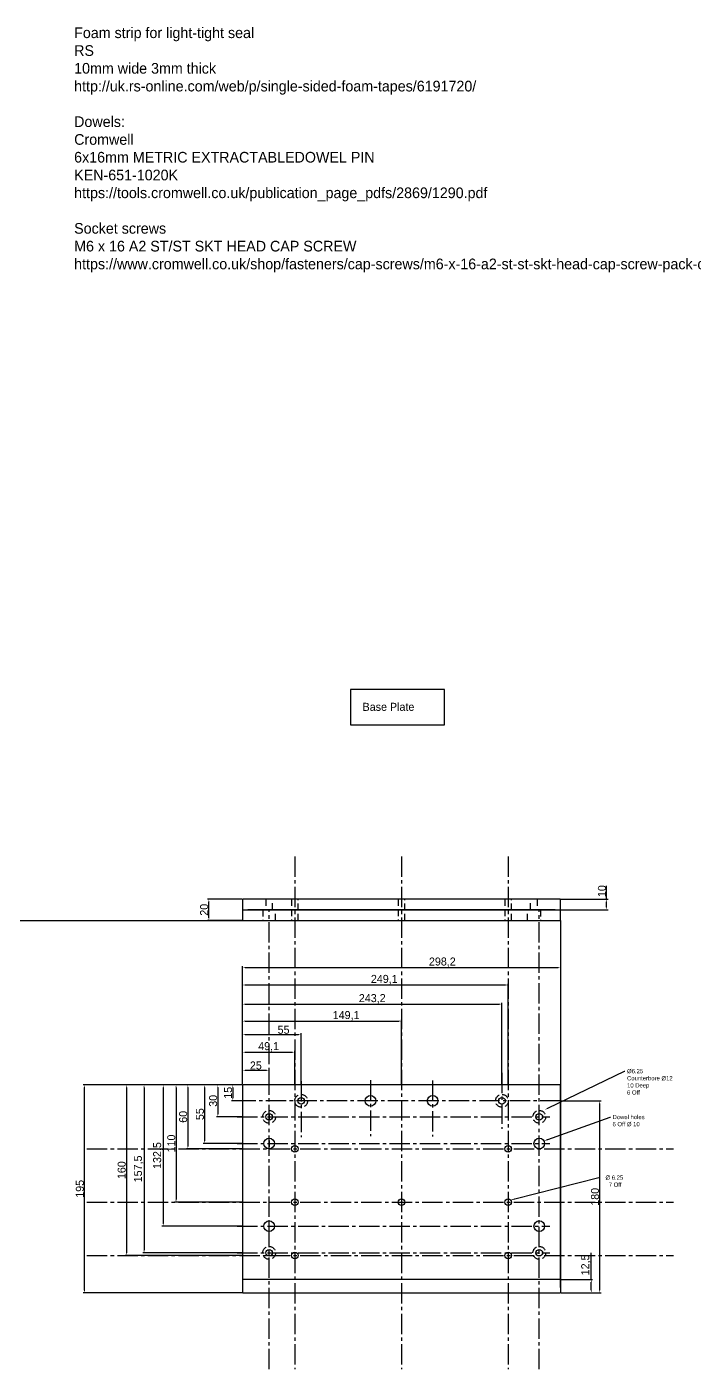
# Model space of a CAD drawing. Header units: millimetres. Extents: x -2438 to 7650, y -2358 to 2460.
# Drawn here: x -259 to 366, y -162 to 1096 of the extents above; entities that cross this region are included whole.
import ezdxf
from ezdxf import colors
from ezdxf.entities.mleader import LeaderData, LeaderLine
from ezdxf.math import Vec2, Vec3

# ---------------------------------------------------------------- set-up
doc = ezdxf.new("R2010")
doc.units = ezdxf.units.MM
doc.linetypes.add('CENTER2', pattern=[28.575, 19.05, -3.175, 3.175, -3.175])
doc.linetypes.add('DASHED2', pattern=[9.525, 6.35, -3.175])
for name, color, linetype in [('Centre', 7, 'CENTER2'), ('Dimension', 1, 'Continuous'), ('Hidden small', 140, 'DASHED2')]:
    doc.layers.add(name, color=color, linetype=linetype)
doc.dimstyles.new('ISO-25', dxfattribs={"dimtxt": 7.5, "dimasz": 2.5, "dimexe": 1.25, "dimexo": 0.625, "dimtad": 1, "dimtxsty": 'Standard', "dimcen": 2.5, "dimadec": 0, "dimazin": 0, "dimtfac": 1, "dimtmove": 0, "dimatfit": 3, "dimfxl": 1, "dimarcsym": 0})

# ---------------------------------------------------------------- blocks, each defined once
blk = doc.blocks.new('*D1')
at = {"layer": 'Defpoints', "color": 0, "transparency": 16777216}
for p in [(241, 278.2), (284.1, 278.2), (241, 268.2)]:
    blk.add_point(p, dxfattribs=at)
at = {"layer": 'Dimension', "color": 0, "lineweight": -2, "transparency": 16777216}
for p, q in [((284.1, 278.2), (284.1, 290.7)), ((241.6, 278.2), (285.4, 278.2)), ((241.6, 268.2), (285.4, 268.2)), ((284.1, 270.7), (284.1, 275.7))]:
    blk.add_line(p, q, dxfattribs=at)
at = {"layer": 'Dimension', "color": 0, "transparency": 16777216}
for points in [[(283.7, 275.7), (284.5, 275.7), (284.1, 278.2)], [(283.7, 270.7), (284.5, 270.7), (284.1, 268.2)]]:
    blk.add_solid(points, dxfattribs=at)
at = {"layer": 'Dimension', "color": 0, "transparency": 16777216, "insert": (279.7, 285.7), "char_height": 7.5, "attachment_point": 5, "rotation": 90}
blk.add_mtext('10', dxfattribs=at)
blk = doc.blocks.new('*D2')
at = {"layer": 'Defpoints', "color": 0, "transparency": 16777216}
for p in [(-88.7, 278.2), (-57.3, 278.2), (-57.3, 258.2)]:
    blk.add_point(p, dxfattribs=at)
at = {"layer": 'Dimension', "color": 0, "lineweight": -2, "transparency": 16777216}
for p, q in [((-57.9, 278.2), (-89.9, 278.2)), ((-88.7, 260.7), (-88.7, 275.7)), ((-57.9, 258.2), (-89.9, 258.2))]:
    blk.add_line(p, q, dxfattribs=at)
at = {"layer": 'Dimension', "color": 0, "transparency": 16777216}
for points in [[(-89.1, 275.7), (-88.3, 275.7), (-88.7, 278.2)], [(-89.1, 260.7), (-88.3, 260.7), (-88.7, 258.2)]]:
    blk.add_solid(points, dxfattribs=at)
at = {"layer": 'Dimension', "color": 0, "transparency": 16777216, "insert": (-93.1, 268.2), "char_height": 7.5, "attachment_point": 5, "rotation": 90}
blk.add_mtext('20', dxfattribs=at)
blk = doc.blocks.new('*D57')
at = {"layer": 'Defpoints', "color": 0, "transparency": 16777216}
for p in [(-32.2, 117.8), (-57.2, 104.1), (-32.2, 104.1)]:
    blk.add_point(p, dxfattribs=at)
at = {"layer": 'Dimension', "color": 0, "lineweight": -2, "transparency": 16777216}
for p, q in [((-57.2, 104.7), (-57.2, 119.1)), ((-54.7, 117.8), (-34.7, 117.8)), ((-32.2, 104.7), (-32.2, 119.1))]:
    blk.add_line(p, q, dxfattribs=at)
at = {"layer": 'Dimension', "color": 0, "transparency": 16777216}
for points in [[(-54.7, 118.2), (-54.7, 117.4), (-57.2, 117.8)], [(-34.7, 118.2), (-34.7, 117.4), (-32.2, 117.8)]]:
    blk.add_solid(points, dxfattribs=at)
at = {"layer": 'Dimension', "color": 0, "transparency": 16777216, "insert": (-44.7, 122.2), "char_height": 7.5, "attachment_point": 5}
blk.add_mtext('25', dxfattribs=at)
blk = doc.blocks.new('*D58')
at = {"layer": 'Defpoints', "color": 0, "transparency": 16777216}
for p in [(-8.1, 134.7), (-57.2, 104.1), (-8.1, 104.1)]:
    blk.add_point(p, dxfattribs=at)
at = {"layer": 'Dimension', "color": 0, "lineweight": -2, "transparency": 16777216}
for p, q in [((-57.2, 104.7), (-57.2, 136)), ((-54.7, 134.7), (-10.6, 134.7)), ((-8.1, 104.7), (-8.1, 136))]:
    blk.add_line(p, q, dxfattribs=at)
at = {"layer": 'Dimension', "color": 0, "transparency": 16777216}
for points in [[(-54.7, 135.1), (-54.7, 134.3), (-57.2, 134.7)], [(-10.6, 135.1), (-10.6, 134.3), (-8.1, 134.7)]]:
    blk.add_solid(points, dxfattribs=at)
at = {"layer": 'Dimension', "color": 0, "transparency": 16777216, "insert": (-32.7, 139.7), "char_height": 7.5, "attachment_point": 5}
blk.add_mtext('49,1', dxfattribs=at)
blk = doc.blocks.new('*D59')
at = {"layer": 'Defpoints', "color": 0, "transparency": 16777216}
for p in [(91.9, 163.8), (-57.2, 104.1), (91.9, 104.1)]:
    blk.add_point(p, dxfattribs=at)
at = {"layer": 'Dimension', "color": 0, "lineweight": -2, "transparency": 16777216}
for p, q in [((-57.2, 104.7), (-57.2, 165.1)), ((-54.7, 163.8), (89.4, 163.8)), ((91.9, 104.7), (91.9, 165.1))]:
    blk.add_line(p, q, dxfattribs=at)
at = {"layer": 'Dimension', "color": 0, "transparency": 16777216}
for points in [[(-54.7, 164.3), (-54.7, 163.4), (-57.2, 163.8)], [(89.4, 164.3), (89.4, 163.4), (91.9, 163.8)]]:
    blk.add_solid(points, dxfattribs=at)
at = {"layer": 'Dimension', "color": 0, "transparency": 16777216, "insert": (39.9, 168.8), "char_height": 7.5, "attachment_point": 5}
blk.add_mtext('149,1', dxfattribs=at)
blk = doc.blocks.new('*D60')
at = {"layer": 'Defpoints', "color": 0, "transparency": 16777216}
for p in [(191.9, 197.7), (-57.2, 104.1), (191.9, 104.1)]:
    blk.add_point(p, dxfattribs=at)
at = {"layer": 'Dimension', "color": 0, "lineweight": -2, "transparency": 16777216}
for p, q in [((-57.2, 104.7), (-57.2, 198.9)), ((-54.7, 197.7), (189.4, 197.7)), ((191.9, 104.7), (191.9, 198.9))]:
    blk.add_line(p, q, dxfattribs=at)
at = {"layer": 'Dimension', "color": 0, "transparency": 16777216}
for points in [[(-54.7, 198.1), (-54.7, 197.2), (-57.2, 197.7)], [(189.4, 198.1), (189.4, 197.2), (191.9, 197.7)]]:
    blk.add_solid(points, dxfattribs=at)
at = {"layer": 'Dimension', "color": 0, "transparency": 16777216, "insert": (75.7, 202.7), "char_height": 7.5, "attachment_point": 5}
blk.add_mtext('249,1', dxfattribs=at)
blk = doc.blocks.new('*D67')
at = {"layer": 'Defpoints', "color": 0, "transparency": 16777216}
for p in [(241, 214), (-57.2, 104.1), (241, 104.1)]:
    blk.add_point(p, dxfattribs=at)
at = {"layer": 'Dimension', "color": 0, "lineweight": -2, "transparency": 16777216}
for p, q in [((-57.2, 104.7), (-57.2, 215.2)), ((-54.7, 214), (238.5, 214)), ((241, 104.7), (241, 215.2))]:
    blk.add_line(p, q, dxfattribs=at)
at = {"layer": 'Dimension', "color": 0, "transparency": 16777216}
for points in [[(-54.7, 214.4), (-54.7, 213.6), (-57.2, 214)], [(238.5, 214.4), (238.5, 213.6), (241, 214)]]:
    blk.add_solid(points, dxfattribs=at)
at = {"layer": 'Dimension', "color": 0, "transparency": 16777216, "insert": (130.1, 219), "char_height": 7.5, "attachment_point": 5}
blk.add_mtext('298,2', dxfattribs=at)
blk = doc.blocks.new('*D69')
at = {"layer": 'Defpoints', "color": 0, "transparency": 16777216}
for p in [(241, 89.1), (277.6, 89.1), (241, -90.9)]:
    blk.add_point(p, dxfattribs=at)
at = {"layer": 'Dimension', "color": 0, "lineweight": -2, "transparency": 16777216}
for p, q in [((241.6, 89.1), (278.9, 89.1)), ((277.6, -88.4), (277.6, 86.6)), ((241.6, -90.9), (278.9, -90.9))]:
    blk.add_line(p, q, dxfattribs=at)
at = {"layer": 'Dimension', "color": 0, "transparency": 16777216}
for points in [[(277.2, 86.6), (278, 86.6), (277.6, 89.1)], [(277.2, -88.4), (278, -88.4), (277.6, -90.9)]]:
    blk.add_solid(points, dxfattribs=at)
at = {"layer": 'Dimension', "color": 0, "transparency": 16777216, "insert": (273.2, -0.9), "char_height": 7.5, "attachment_point": 5, "rotation": 90}
blk.add_mtext('180', dxfattribs=at)
blk = doc.blocks.new('*D71')
at = {"layer": 'Defpoints', "color": 0, "transparency": 16777216}
for p in [(-205.2, 104.1), (-57.2, 104.1), (-57.2, -90.9)]:
    blk.add_point(p, dxfattribs=at)
at = {"layer": 'Dimension', "color": 0, "lineweight": -2, "transparency": 16777216}
for p, q in [((-57.8, 104.1), (-206.5, 104.1)), ((-205.2, -88.4), (-205.2, 101.6)), ((-57.8, -90.9), (-206.5, -90.9))]:
    blk.add_line(p, q, dxfattribs=at)
at = {"layer": 'Dimension', "color": 0, "transparency": 16777216}
for points in [[(-205.7, 101.6), (-204.8, 101.6), (-205.2, 104.1)], [(-205.7, -88.4), (-204.8, -88.4), (-205.2, -90.9)]]:
    blk.add_solid(points, dxfattribs=at)
at = {"layer": 'Dimension', "color": 0, "transparency": 16777216, "insert": (-209.6, 6.6), "char_height": 7.5, "attachment_point": 5, "rotation": 90}
blk.add_mtext('195', dxfattribs=at)
blk = doc.blocks.new('*D72')
at = {"layer": 'Defpoints', "color": 0, "transparency": 16777216}
for p in [(241, -78.4), (269.7, -78.4), (241, -90.9)]:
    blk.add_point(p, dxfattribs=at)
at = {"layer": 'Dimension', "color": 0, "lineweight": -2, "transparency": 16777216}
for p, q in [((269.7, -78.4), (269.7, -53.4)), ((241.6, -78.4), (270.9, -78.4)), ((269.7, -88.4), (269.7, -80.9)), ((241.6, -90.9), (270.9, -90.9))]:
    blk.add_line(p, q, dxfattribs=at)
at = {"layer": 'Dimension', "color": 0, "transparency": 16777216}
for points in [[(269.3, -80.9), (270.1, -80.9), (269.7, -78.4)], [(269.3, -88.4), (270.1, -88.4), (269.7, -90.9)]]:
    blk.add_solid(points, dxfattribs=at)
at = {"layer": 'Dimension', "color": 0, "transparency": 16777216, "insert": (264.7, -64.7), "char_height": 7.5, "attachment_point": 5, "rotation": 90}
blk.add_mtext('12,5', dxfattribs=at)
blk = doc.blocks.new('*D73')
at = {"layer": 'Defpoints', "color": 0, "transparency": 16777216}
for p in [(-57.2, 104.1), (-66.3, 89.1), (-57.2, 89.1)]:
    blk.add_point(p, dxfattribs=at)
at = {"layer": 'Dimension', "color": 0, "lineweight": -2, "transparency": 16777216}
for p, q in [((-57.8, 104.1), (-67.5, 104.1)), ((-66.3, 101.6), (-66.3, 91.6)), ((-57.8, 89.1), (-67.5, 89.1))]:
    blk.add_line(p, q, dxfattribs=at)
at = {"layer": 'Dimension', "color": 0, "transparency": 16777216}
for points in [[(-66.7, 101.6), (-65.9, 101.6), (-66.3, 104.1)], [(-66.7, 91.6), (-65.9, 91.6), (-66.3, 89.1)]]:
    blk.add_solid(points, dxfattribs=at)
at = {"layer": 'Dimension', "color": 0, "transparency": 16777216, "insert": (-70.7, 96.6), "char_height": 7.5, "attachment_point": 5, "rotation": 90}
blk.add_mtext('15', dxfattribs=at)
blk = doc.blocks.new('*D74')
at = {"layer": 'Defpoints', "color": 0, "transparency": 16777216}
for p in [(-57.2, 104.1), (-80.3, 74.1), (-57.2, 74.1)]:
    blk.add_point(p, dxfattribs=at)
at = {"layer": 'Dimension', "color": 0, "lineweight": -2, "transparency": 16777216}
for p, q in [((-57.8, 104.1), (-81.6, 104.1)), ((-80.3, 101.6), (-80.3, 76.6)), ((-57.8, 74.1), (-81.6, 74.1))]:
    blk.add_line(p, q, dxfattribs=at)
at = {"layer": 'Dimension', "color": 0, "transparency": 16777216}
for points in [[(-80.7, 101.6), (-79.9, 101.6), (-80.3, 104.1)], [(-80.7, 76.6), (-79.9, 76.6), (-80.3, 74.1)]]:
    blk.add_solid(points, dxfattribs=at)
at = {"layer": 'Dimension', "color": 0, "transparency": 16777216, "insert": (-84.7, 89.1), "char_height": 7.5, "attachment_point": 5, "rotation": 90}
blk.add_mtext('30', dxfattribs=at)
blk = doc.blocks.new('*D75')
at = {"layer": 'Defpoints', "color": 0, "transparency": 16777216}
for p in [(-57.2, 104.1), (-92.7, 49.1), (-57.2, 49.1)]:
    blk.add_point(p, dxfattribs=at)
at = {"layer": 'Dimension', "color": 0, "lineweight": -2, "transparency": 16777216}
for p, q in [((-57.8, 104.1), (-94, 104.1)), ((-92.7, 101.6), (-92.7, 51.6)), ((-57.8, 49.1), (-94, 49.1))]:
    blk.add_line(p, q, dxfattribs=at)
at = {"layer": 'Dimension', "color": 0, "transparency": 16777216}
for points in [[(-93.1, 101.6), (-92.3, 101.6), (-92.7, 104.1)], [(-93.1, 51.6), (-92.3, 51.6), (-92.7, 49.1)]]:
    blk.add_solid(points, dxfattribs=at)
at = {"layer": 'Dimension', "color": 0, "transparency": 16777216, "insert": (-97.1, 76.6), "char_height": 7.5, "attachment_point": 5, "rotation": 90}
blk.add_mtext('55', dxfattribs=at)
blk = doc.blocks.new('*D76')
at = {"layer": 'Defpoints', "color": 0, "transparency": 16777216}
for p in [(-57.2, 104.1), (-108.4, 44.1), (-57.2, 44.1)]:
    blk.add_point(p, dxfattribs=at)
at = {"layer": 'Dimension', "color": 0, "lineweight": -2, "transparency": 16777216}
for p, q in [((-57.8, 104.1), (-109.6, 104.1)), ((-108.4, 101.6), (-108.4, 46.6)), ((-57.8, 44.1), (-109.6, 44.1))]:
    blk.add_line(p, q, dxfattribs=at)
at = {"layer": 'Dimension', "color": 0, "transparency": 16777216}
for points in [[(-108.8, 101.6), (-108, 101.6), (-108.4, 104.1)], [(-108.8, 46.6), (-108, 46.6), (-108.4, 44.1)]]:
    blk.add_solid(points, dxfattribs=at)
at = {"layer": 'Dimension', "color": 0, "transparency": 16777216, "insert": (-112.8, 74.1), "char_height": 7.5, "attachment_point": 5, "rotation": 90}
blk.add_mtext('60', dxfattribs=at)
blk = doc.blocks.new('*D77')
at = {"layer": 'Defpoints', "color": 0, "transparency": 16777216}
for p in [(-57.2, 104.1), (-119.5, -5.9), (-57.2, -5.9)]:
    blk.add_point(p, dxfattribs=at)
at = {"layer": 'Dimension', "color": 0, "lineweight": -2, "transparency": 16777216}
for p, q in [((-57.8, 104.1), (-120.8, 104.1)), ((-119.5, 101.6), (-119.5, -3.4)), ((-57.8, -5.9), (-120.8, -5.9))]:
    blk.add_line(p, q, dxfattribs=at)
at = {"layer": 'Dimension', "color": 0, "transparency": 16777216}
for points in [[(-119.9, 101.6), (-119.1, 101.6), (-119.5, 104.1)], [(-119.9, -3.4), (-119.1, -3.4), (-119.5, -5.9)]]:
    blk.add_solid(points, dxfattribs=at)
at = {"layer": 'Dimension', "color": 0, "transparency": 16777216, "insert": (-123.9, 49.1), "char_height": 7.5, "attachment_point": 5, "rotation": 90}
blk.add_mtext('110', dxfattribs=at)
blk = doc.blocks.new('*D78')
at = {"layer": 'Defpoints', "color": 0, "transparency": 16777216}
for p in [(-57.2, 104.1), (-131.5, -28.4), (-57.2, -28.4)]:
    blk.add_point(p, dxfattribs=at)
at = {"layer": 'Dimension', "color": 0, "lineweight": -2, "transparency": 16777216}
for p, q in [((-57.8, 104.1), (-132.8, 104.1)), ((-131.5, 101.6), (-131.5, -25.9)), ((-57.8, -28.4), (-132.8, -28.4))]:
    blk.add_line(p, q, dxfattribs=at)
at = {"layer": 'Dimension', "color": 0, "transparency": 16777216}
for points in [[(-131.9, 101.6), (-131.1, 101.6), (-131.5, 104.1)], [(-131.9, -25.9), (-131.1, -25.9), (-131.5, -28.4)]]:
    blk.add_solid(points, dxfattribs=at)
at = {"layer": 'Dimension', "color": 0, "transparency": 16777216, "insert": (-136.5, 37.8), "char_height": 7.5, "attachment_point": 5, "rotation": 90}
blk.add_mtext('132,5', dxfattribs=at)
blk = doc.blocks.new('*D79')
at = {"layer": 'Defpoints', "color": 0, "transparency": 16777216}
for p in [(-57.2, 104.1), (-149.5, -53.4), (-57.2, -53.4)]:
    blk.add_point(p, dxfattribs=at)
at = {"layer": 'Dimension', "color": 0, "lineweight": -2, "transparency": 16777216}
for p, q in [((-57.8, 104.1), (-150.7, 104.1)), ((-149.5, 101.6), (-149.5, -50.9)), ((-57.8, -53.4), (-150.7, -53.4))]:
    blk.add_line(p, q, dxfattribs=at)
at = {"layer": 'Dimension', "color": 0, "transparency": 16777216}
for points in [[(-149.9, 101.6), (-149, 101.6), (-149.5, 104.1)], [(-149.9, -50.9), (-149, -50.9), (-149.5, -53.4)]]:
    blk.add_solid(points, dxfattribs=at)
at = {"layer": 'Dimension', "color": 0, "transparency": 16777216, "insert": (-154.5, 25.3), "char_height": 7.5, "attachment_point": 5, "rotation": 90}
blk.add_mtext('157,5', dxfattribs=at)
blk = doc.blocks.new('*D80')
at = {"layer": 'Defpoints', "color": 0, "transparency": 16777216}
for p in [(-57.2, 104.1), (-166, -55.9), (-57.2, -55.9)]:
    blk.add_point(p, dxfattribs=at)
at = {"layer": 'Dimension', "color": 0, "lineweight": -2, "transparency": 16777216}
for p, q in [((-57.8, 104.1), (-167.3, 104.1)), ((-166, 101.6), (-166, -53.4)), ((-57.8, -55.9), (-167.3, -55.9))]:
    blk.add_line(p, q, dxfattribs=at)
at = {"layer": 'Dimension', "color": 0, "transparency": 16777216}
for points in [[(-166.4, 101.6), (-165.6, 101.6), (-166, 104.1)], [(-166.4, -53.4), (-165.6, -53.4), (-166, -55.9)]]:
    blk.add_solid(points, dxfattribs=at)
at = {"layer": 'Dimension', "color": 0, "transparency": 16777216, "insert": (-170.4, 24.1), "char_height": 7.5, "attachment_point": 5, "rotation": 90}
blk.add_mtext('160', dxfattribs=at)
blk = doc.blocks.new('*D173')
at = {"layer": 'Defpoints', "color": 0, "transparency": 16777216}
for p in [(-2.2, 151.3), (-57.2, 104.1), (-2.2, 104.1)]:
    blk.add_point(p, dxfattribs=at)
at = {"layer": 'Dimension', "color": 0, "lineweight": -2, "transparency": 16777216}
for p, q in [((-57.2, 104.7), (-57.2, 152.6)), ((-54.7, 151.3), (-4.7, 151.3)), ((-2.2, 104.7), (-2.2, 152.6))]:
    blk.add_line(p, q, dxfattribs=at)
at = {"layer": 'Dimension', "color": 0, "transparency": 16777216}
for points in [[(-54.7, 151.7), (-54.7, 150.9), (-57.2, 151.3)], [(-4.7, 151.7), (-4.7, 150.9), (-2.2, 151.3)]]:
    blk.add_solid(points, dxfattribs=at)
at = {"layer": 'Dimension', "color": 0, "transparency": 16777216, "insert": (-18.7, 155.7), "char_height": 7.5, "attachment_point": 5}
blk.add_mtext('55', dxfattribs=at)
blk = doc.blocks.new('*D174')
at = {"layer": 'Defpoints', "color": 0, "transparency": 16777216}
for p in [(186, 179.7), (-57.2, 104.1), (186, 104.1)]:
    blk.add_point(p, dxfattribs=at)
at = {"layer": 'Dimension', "color": 0, "lineweight": -2, "transparency": 16777216}
for p, q in [((-57.2, 104.7), (-57.2, 181)), ((-54.7, 179.7), (183.5, 179.7)), ((186, 104.7), (186, 181))]:
    blk.add_line(p, q, dxfattribs=at)
at = {"layer": 'Dimension', "color": 0, "transparency": 16777216}
for points in [[(-54.7, 180.2), (-54.7, 179.3), (-57.2, 179.7)], [(183.5, 180.2), (183.5, 179.3), (186, 179.7)]]:
    blk.add_solid(points, dxfattribs=at)
at = {"layer": 'Dimension', "color": 0, "transparency": 16777216, "insert": (64.4, 184.7), "char_height": 7.5, "attachment_point": 5}
blk.add_mtext('243,2', dxfattribs=at)

msp = doc.modelspace()

# ---------------------------------------------------------------- linework, layer by layer
for p, q in [((240.977, 278.174), (-57.223, 278.174)), ((-57.223, 278.174), (-57.223, 268.174)), ((240.977, 268.174), (240.977, 278.174)), ((-57.223, 268.174), (-57.223, 258.174)), ((-57.223, 268.174), (240.977, 268.174)), ((235.977, 268.174), (-52.223, 268.174)), ((240.977, 258.174), (240.977, 268.174)), ((-1714.66, 258.174), (240.977, 258.174)), ((-57.223, 258.174), (235.977, 258.174)), ((240.977, 258.174), (240.977, -90.936)), ((240.977, 104.064), (-57.223, 104.064)), ((-57.223, 104.064), (-57.223, -90.936)), ((240.977, -85.936), (240.977, 104.064)), ((240.977, -78.436), (-57.223, -78.436)), ((-57.223, -90.936), (240.977, -90.936))]:
    msp.add_line(p, q)
for centre, radius in [((-2.223, 89.064), 3.125), ((62.777, 89.064), 5), ((120.977, 89.064), 5), ((185.977, 89.064), 3.125), ((-32.223, 74.064), 3.125), ((220.977, 74.064), 3.125), ((-32.223, 49.064), 5), ((220.977, 49.064), 5), ((-8.123, 44.064), 3.125), ((191.877, 44.064), 3.125), ((-8.123, -5.936), 3.125), ((91.877, -5.936), 3.125), ((191.877, -5.936), 3.125), ((-32.223, -28.436), 5), ((220.977, -28.436), 5), ((-32.223, -53.436), 3.125), ((220.977, -53.436), 3.125), ((-8.123, -55.936), 3.125), ((191.877, -55.936), 3.125)]:
    msp.add_circle(centre, radius)
at = {"layer": 'Centre'}
for p, q in [((-8.123, 318.174), (-8.123, -162.421)), ((91.877, 318.174), (91.877, -162.421)), ((191.877, 318.174), (191.877, -162.421)), ((-32.223, -162.421), (-32.223, 268.174)), ((220.977, -162.421), (220.977, 268.174)), ((185.977, 115.311), (185.977, 62.816)), ((-2.223, 107.501), (-2.223, 55.006)), ((62.777, 108.61), (62.777, 56.115)), ((120.977, 108.103), (120.977, 55.608)), ((240.977, 89.064), (-57.223, 89.064)), ((-32.223, 77.064), (-32.223, 71.064)), ((-62.296, 74.064), (230.941, 74.064)), ((-32.223, 52.064), (-32.223, 46.064)), ((-203.012, 44.064), (346.782, 44.064)), ((-62.296, 49.064), (230.941, 49.064)), ((-203.012, -5.936), (346.782, -5.936)), ((-62.296, -28.436), (230.941, -28.436)), ((-32.223, -31.436), (-32.223, -25.436)), ((-203.012, -55.936), (346.782, -55.936)), ((-62.296, -53.436), (230.941, -53.436)), ((-32.223, -56.436), (-32.223, -50.436))]:
    msp.add_line(p, q, dxfattribs=at)
at = {"layer": 'Dimension'}
msp.add_lwpolyline([(44.091, 441.674), (132.152, 441.674), (132.152, 474.674), (44.091, 474.674)], close=True, dxfattribs=at)
at = {"layer": 'Hidden small'}
for p, q in [((-35.348, 278.174), (-35.348, 268.174)), ((-29.098, 268.174), (-29.098, 278.174)), ((-11.248, 278.174), (-11.248, 258.174)), ((-4.998, 258.174), (-4.998, 278.174)), ((88.752, 278.174), (88.752, 258.174)), ((95.002, 258.174), (95.002, 278.174)), ((188.752, 278.174), (188.752, 258.174)), ((195.002, 258.174), (195.002, 278.174)), ((212.852, 268.174), (212.852, 278.174)), ((219.102, 278.174), (219.102, 268.174)), ((-38.223, 268.174), (-38.223, 258.174)), ((-29.098, 268.174), (-35.348, 268.174)), ((-26.223, 258.174), (-26.223, 268.174)), ((209.977, 258.174), (209.977, 268.174)), ((212.852, 268.174), (219.102, 268.174)), ((221.977, 268.174), (221.977, 258.174))]:
    msp.add_line(p, q, dxfattribs=at)
for centre in [(-2.223, 89.064), (185.977, 89.064), (-32.223, 74.064), (220.977, 74.064), (-32.223, -53.436), (220.977, -53.436)]:
    msp.add_circle(centre, 6, dxfattribs=at)

# ---------------------------------------------------------------- texts
at = {"layer": 'Dimension', "attachment_point": 1}
for s, width, insert, char_height in [('Foam strip for light-tight seal\\PRS\\P10mm wide 3mm thick\\Phttp://uk.rs-online.com/web/p/single-sided-foam-tapes/6191720/\\P\\PDowels:\\PCromwell\\P6x16mm METRIC EXTRACTABLEDOWEL PIN\\PKEN-651-1020K\\Phttps://tools.cromwell.co.uk/publication_page_pdfs/2869/1290.pdf\\P\\PSocket screws\\PM6 x 16 A2 ST/ST SKT HEAD CAP SCREW\\Phttps://www.cromwell.co.uk/shop/fasteners/cap-screws/m6-x-16-a2-st-st-skt-head-cap-screw-pack-of-200/p/QFT6065981K', 853.96284, (-214.964, 1095.313), 10), ('Base Plate', 294.18325, (55.363, 462.182), 7.5)]:
    msp.add_mtext_dynamic_manual_height_columns(s, width=width, gutter_width=12.5, heights=[0], dxfattribs=dict(at, insert=insert, char_height=char_height))

# ---------------------------------------------------------------- dimensions: what is measured, and where the dimension line sits
at = {"layer": 'Dimension'}
for base, p1, p2, picture, middle in [((284.101, 278.174), (240.977, 268.174), (240.977, 278.174), '*D1', (279.726, 285.674)), ((-88.688, 278.174), (-57.252, 258.174), (-57.252, 278.174), '*D2', (-93.063, 268.174)), ((-205.243, 104.064), (-57.223, -90.936), (-57.223, 104.064), '*D71', (-209.618, 6.564)), ((-166.025, -55.936), (-57.223, 104.064), (-57.223, -55.936), '*D80', (-170.4, 24.064)), ((-149.458, -53.436), (-57.223, 104.064), (-57.223, -53.436), '*D79', (-154.458, 25.314)), ((-131.501, -28.436), (-57.223, 104.064), (-57.223, -28.436), '*D78', (-136.501, 37.814)), ((-119.532, -5.936), (-57.223, 104.064), (-57.223, -5.936), '*D77', (-123.907, 49.064)), ((-108.389, 44.064), (-57.223, 104.064), (-57.223, 44.064), '*D76', (-112.764, 74.064)), ((-92.706, 49.064), (-57.223, 104.064), (-57.223, 49.064), '*D75', (-97.081, 76.564)), ((-80.324, 74.064), (-57.223, 104.064), (-57.223, 74.064), '*D74', (-84.699, 89.064)), ((-66.292, 89.064), (-57.223, 104.064), (-57.223, 89.064), '*D73', (-70.667, 96.564)), ((277.603, 89.064), (240.977, -90.936), (240.977, 89.064), '*D69', (273.228, -0.936)), ((269.679, -78.436), (240.977, -90.936), (240.977, -78.436), '*D72', (264.679, -64.686))]:
    dim = msp.add_linear_dim(base=base, p1=p1, p2=p2, angle=90, dimstyle='ISO-25', dxfattribs=at)
    dim.commit()
    dim.dimension.update_dxf_attribs({"geometry": picture, "text_midpoint": middle})
for base, p2, picture, middle in [((240.977, 213.975), (240.977, 104.064), '*D67', (130.135, 213.975)), ((191.877, 197.657), (191.877, 104.064), '*D60', (75.688, 197.657)), ((91.877, 163.848), (91.877, 104.064), '*D59', (39.886, 163.848)), ((-2.223, 151.312), (-2.223, 104.064), '*D173', (-18.737, 151.312)), ((-8.123, 134.711), (-8.123, 104.064), '*D58', (-32.673, 134.711))]:
    dim = msp.add_linear_dim(base=base, p1=(-57.223, 104.064), p2=p2, dimstyle='ISO-25', dxfattribs=at)
    dim.commit()
    dim.dimension.update_dxf_attribs({"geometry": picture, "text_midpoint": middle, "dimtype": 160})
for base, p2, picture, middle in [((185.977, 179.739), (185.977, 104.064), '*D174', (64.377, 184.739)), ((-32.223, 117.815), (-32.223, 104.064), '*D57', (-44.723, 122.19))]:
    dim = msp.add_linear_dim(base=base, p1=(-57.223, 104.064), p2=p2, dimstyle='ISO-25', dxfattribs=at)
    dim.commit()
    dim.dimension.update_dxf_attribs({"geometry": picture, "text_midpoint": middle})

# ---------------------------------------------------------------- leaders
ml = msp.add_multileader_mtext('Standard', dxfattribs=at)
ml.set_content('%%C6.25\\PCounterbore %%C12\\P10 Deep\\P6 Off', color=256)
ml.set_leader_properties()
ml.build(insert=Vec2(0, 0))
ml.multileader.update_dxf_attribs({"text_right_attachment_type": 6, "dogleg_length": 0.36})
ctx = ml.context
ctx.base_point, ctx.plane_origin = Vec3(301.24, 116.947), Vec3(225.986, 80.683)
ctx.right_attachment = 6
notes = []
notes.append((ctx, [(0, (1, 1, 0), (300.88, 116.947), (1, 0), 0.36, [(0, [(225.986, 80.683)], 0, [])])]))
ctx.mtext.insert, ctx.mtext.flow_direction = Vec3(303.24, 118.947), 5
ml = msp.add_multileader_mtext('Standard', dxfattribs=at)
ml.set_content('Dowel holes\\P6 Off %%C 10', color=256)
ml.set_leader_properties()
ml.build(insert=Vec2(0, 0))
ml.multileader.update_dxf_attribs({"text_right_attachment_type": 6, "dogleg_length": 0.36})
ctx = ml.context
ctx.base_point, ctx.plane_origin = Vec3(287.598, 73.926), Vec3(220.331, 51.523)
ctx.right_attachment = 6
notes.append((ctx, [(0, (1, 1, 0), (287.238, 73.926), (1, 0), 0.36, [(0, [(225.331, 51.523)], 0, [])])]))
ctx.mtext.insert, ctx.mtext.flow_direction = Vec3(289.598, 75.926), 5
ml = msp.add_multileader_mtext('Standard', dxfattribs=at)
ml.set_content('\\pxi-3,l4,t4;%%C 6.25\\P  7 Off', color=256)
ml.set_leader_properties()
ml.build(insert=Vec2(0, 0))
ml.multileader.update_dxf_attribs({"text_right_attachment_type": 6, "dogleg_length": 0.36})
ctx = ml.context
ctx.base_point, ctx.plane_origin = Vec3(277.012, 17.178), Vec3(194.252, -3.905)
ctx.right_attachment = 6
notes.append((ctx, [(0, (1, 1, 0), (276.652, 17.178), (1, 0), 0.36, [(0, [(194.252, -3.905)], 0, [])])]))
ctx.mtext.insert, ctx.mtext.flow_direction = Vec3(279.012, 19.178), 5
for ctx, leaders in notes:
    for number, flags, end, landing, length, lines in leaders:
        leader = LeaderData()
        leader.index, (leader.has_last_leader_line, leader.has_dogleg_vector, leader.attachment_direction) = number, flags
        leader.last_leader_point, leader.dogleg_vector, leader.dogleg_length = Vec3(end), Vec3(landing), length
        for number, points, colour, breaks in lines:
            line = LeaderLine()
            line.index, line.vertices, line.color, line.breaks = number, Vec3.list(points), colors.encode_raw_color(colour), breaks
            leader.lines.append(line)
        ctx.leaders.append(leader)

doc.saveas('drawing.dxf')
